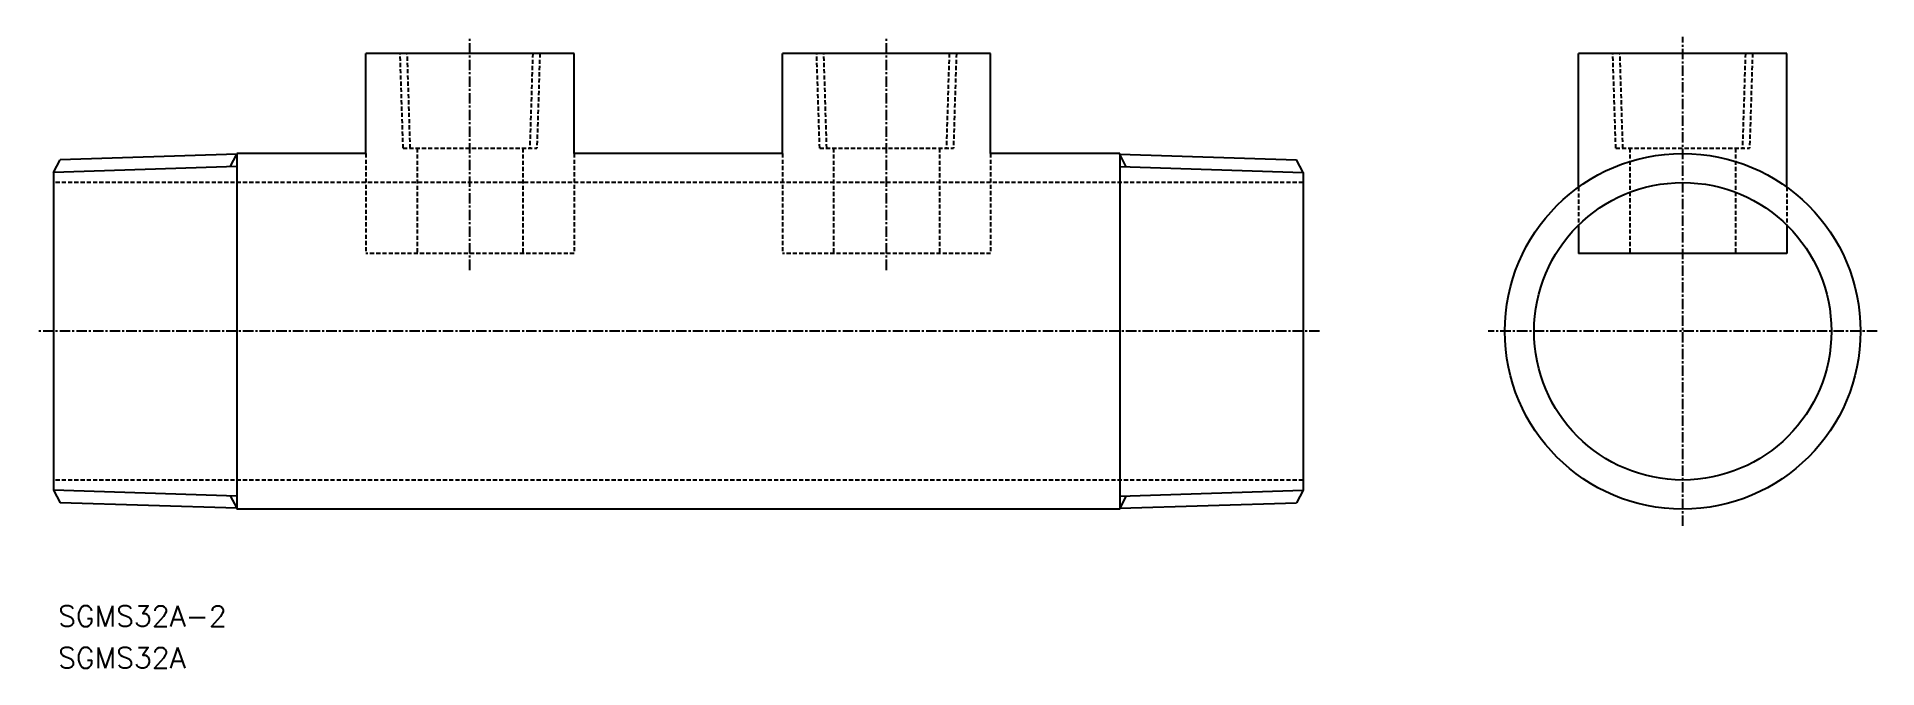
# Model space of a CAD drawing. Extents: x 41 to 262, y 58 to 134.
import ezdxf
from ezdxf.enums import TextEntityAlignment as Align

# ---------------------------------------------------------------- set-up
doc = ezdxf.new("R2010")
doc.units = 0
doc.linetypes.add('CENTER', pattern=[2, 1.25, -0.25, 0.25, -0.25])
doc.linetypes.add('DASHED', pattern=[0.75, 0.5, -0.25])
doc.layers.get('0').update_dxf_attribs({"linetype": 'CONTINUOUS'})
doc.layers.add('CENTER', color=1, linetype='CENTER')
doc.styles.get("Standard").update_dxf_attribs({"font": 'txt.shx', "bigfont": 'extfont.shx'})

msp = doc.modelspace()

# ---------------------------------------------------------------- linework, layer by layer
for p, q in [((105.88, 131.7), (80.88, 131.7)), ((80.88, 119.7), (80.88, 131.7)), ((105.88, 119.7), (105.88, 131.7)), ((130.88, 119.7), (130.88, 131.7)), ((155.88, 131.7), (130.88, 131.7)), ((155.88, 119.7), (155.88, 131.7)), ((251.46, 131.7), (226.46, 131.7)), ((226.46, 115.66), (226.46, 131.7)), ((251.46, 115.66), (251.46, 131.7)), ((65.38, 119.6), (44.17, 118.93)), ((80.88, 119.7), (65.38, 119.7)), ((65.38, 119.7), (65.38, 77)), ((130.88, 119.7), (105.88, 119.7)), ((171.38, 119.7), (155.88, 119.7)), ((171.38, 119.7), (171.38, 77)), ((171.38, 119.6), (192.6, 118.93)), ((43.38, 117.43), (44.17, 118.93)), ((43.38, 117.43), (43.38, 79.27)), ((193.38, 117.43), (192.6, 118.93)), ((193.38, 117.43), (193.38, 79.27)), ((43.38, 79.27), (44.17, 77.77)), ((65.38, 77.11), (44.17, 77.77)), ((171.38, 77.11), (192.6, 77.77)), ((193.38, 79.27), (192.6, 77.77)), ((171.38, 77), (65.38, 77))]:
    msp.add_line(p, q)
at = {"color": 3, "linetype": 'DASHED'}
for p, q in [((85.36, 120.33), (85, 131.7)), ((86.21, 120.33), (85.86, 131.7)), ((100.91, 131.7), (100.56, 120.33)), ((101.77, 131.7), (101.41, 120.33)), ((135.36, 120.33), (135, 131.7)), ((136.21, 120.33), (135.86, 131.7)), ((150.91, 131.7), (150.56, 120.33)), ((151.77, 131.7), (151.41, 120.33)), ((230.93, 120.33), (230.57, 131.7)), ((231.78, 120.33), (231.43, 131.7)), ((246.48, 131.7), (246.13, 120.33)), ((247.34, 131.7), (246.98, 120.33)), ((80.88, 119.7), (80.88, 107.7)), ((85.36, 120.33), (101.41, 120.33)), ((87.03, 120.33), (87.03, 107.7)), ((99.73, 120.33), (99.73, 107.7)), ((105.88, 119.7), (105.88, 107.7)), ((130.88, 119.7), (130.88, 107.7)), ((135.36, 120.33), (151.41, 120.33)), ((137.03, 120.33), (137.03, 107.7)), ((149.73, 120.33), (149.73, 107.7)), ((155.88, 119.7), (155.88, 107.7)), ((230.93, 120.33), (246.98, 120.33)), ((232.61, 120.33), (232.61, 107.7)), ((245.31, 120.33), (245.31, 107.7)), ((193.38, 116.2), (43.38, 116.2)), ((226.46, 115.66), (226.46, 111.09)), ((251.46, 115.66), (251.46, 111.09)), ((105.88, 107.7), (80.88, 107.7)), ((155.88, 107.7), (130.88, 107.7)), ((193.38, 80.5), (43.38, 80.5))]:
    msp.add_line(p, q, dxfattribs=at)
at = {"color": 3}
for p, q in [((64.6, 118.09), (65.38, 119.6)), ((172.17, 118.09), (171.38, 119.6)), ((65.38, 118.12), (43.38, 117.43)), ((171.38, 118.12), (193.38, 117.43)), ((65.38, 78.58), (43.38, 79.27)), ((64.6, 78.61), (65.38, 77.11)), ((171.38, 78.58), (193.38, 79.27)), ((172.17, 78.61), (171.38, 77.11))]:
    msp.add_line(p, q, dxfattribs=at)
at = {"color": 7, "linetype": 'CONTINUOUS'}
for p, q in [((226.46, 111.09), (226.46, 107.7)), ((251.46, 111.09), (251.46, 107.7)), ((251.46, 107.7), (226.46, 107.7))]:
    msp.add_line(p, q, dxfattribs=at)
msp.add_circle((238.96, 98.35), 21.35)
msp.add_circle((238.96, 98.35), 17.85, dxfattribs=at)
at = {"layer": 'CENTER', "linetype": 'CENTER'}
for p, q in [((93.38, 105.7), (93.38, 133.7)), ((143.38, 105.7), (143.38, 133.7)), ((238.96, 75), (238.96, 133.7)), ((195.38, 98.35), (41.38, 98.35)), ((262.31, 98.35), (215.61, 98.35))]:
    msp.add_line(p, q, dxfattribs=at)

# ---------------------------------------------------------------- texts
at = {"color": 7, "linetype": 'CONTINUOUS'}
for s, p in [('SGMS32A-2', (43.93, 64.16)), ('SGMS32A', (43.93, 59.16))]:
    msp.add_text(s, height=2.5, dxfattribs=at).set_placement(p, align=Align.MIDDLE_LEFT)

doc.saveas('drawing.dxf')
